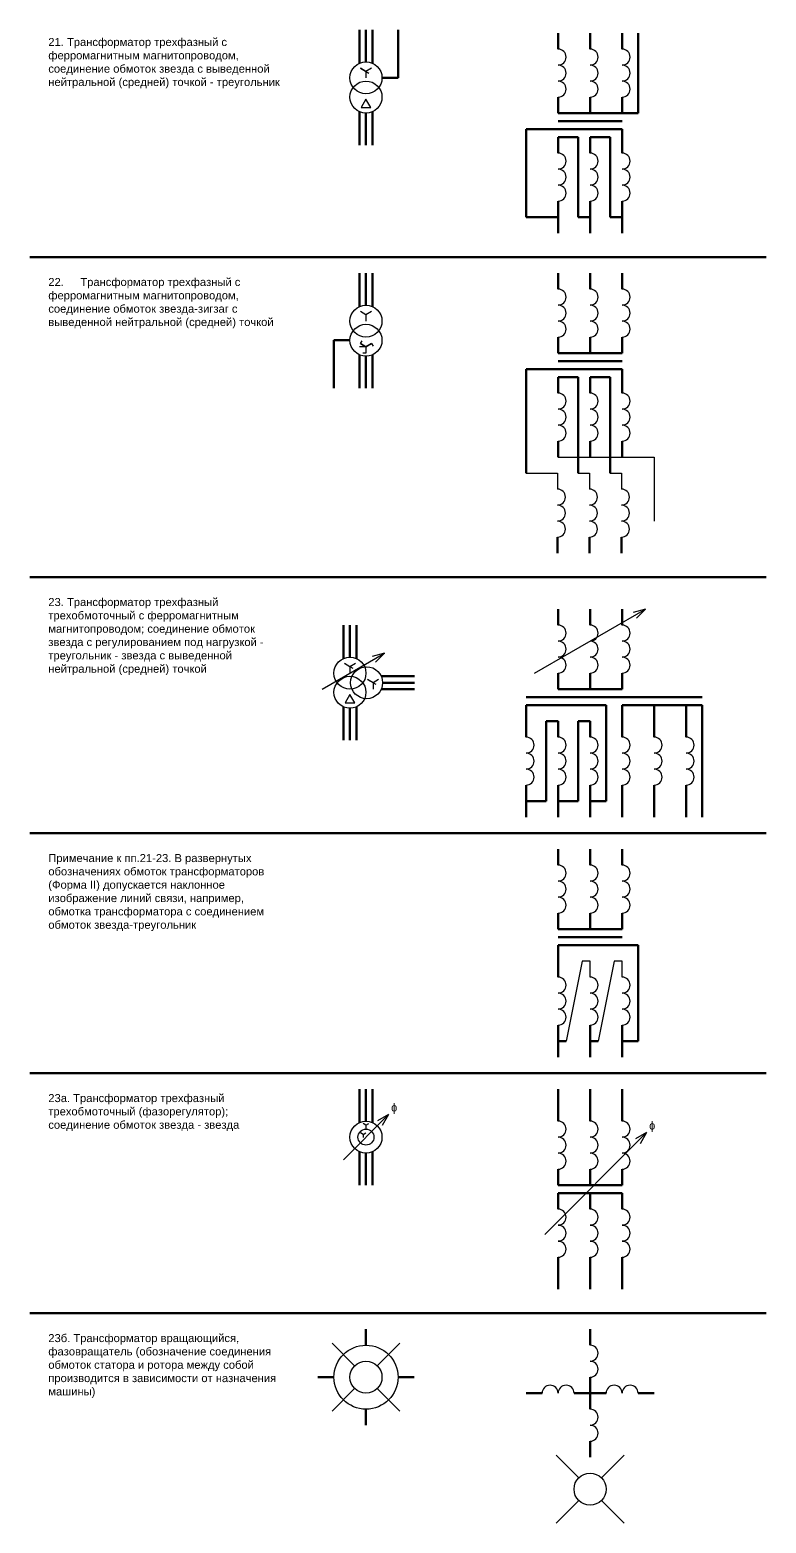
# Model space of a CAD drawing. Header units: millimetres. Extents: x 2750 to 14339, y 845 to 4295.
# Drawn here: x 12841 to 13071, y 1262.4 to 1729 of the extents above; entities that cross this region are included whole.
import ezdxf

# ---------------------------------------------------------------- set-up
doc = ezdxf.new("R2010")
doc.units = ezdxf.units.MM
doc.layers.add('Слой1', color=3, linetype='Continuous', lineweight=50)
doc.layers.add('толстые линии', color=1, linetype='Continuous', lineweight=211)
doc.styles.get("Standard").update_dxf_attribs({"font": 'arial.ttf'})

msp = doc.modelspace()

# ---------------------------------------------------------------- linework, layer by layer
for p, q in [((12944.27, 1717), (12946.87, 1715.5)), ((12946, 1716), (12946, 1714)), ((12946, 1707.3), (12944.5, 1704.7)), ((12944.5, 1704.7), (12947.5, 1704.7)), ((12947.5, 1704.7), (12946, 1707.3)), ((12946, 1640), (12946, 1638)), ((12946, 1630), (12944, 1630)), ((12944.27, 1631), (12944.77, 1631.87)), ((12946, 1630), (12946, 1628)), ((12946, 1630), (12946, 1628)), ((12947.73, 1631), (12948.23, 1630.13)), ((12946, 1628), (12945, 1628)), ((13006, 1595.5), (13036, 1595.5)), ((13036, 1595.5), (13036, 1575.5)), ((12996, 1590.5), (13005.8, 1590.5)), ((13005.8, 1590.5), (13005.8, 1585.5)), ((13012.25, 1590.5), (13015.8, 1590.5)), ((13015.8, 1590.5), (13015.8, 1585.5)), ((13022.25, 1590.5), (13025.8, 1590.5)), ((13025.8, 1590.5), (13025.8, 1585.5)), ((12998.68, 1528), (13033.32, 1548)), ((13033.32, 1548), (13029.46, 1546.96)), ((13033.32, 1548), (13030.49, 1545.17)), ((12932.34, 1523), (12951.83, 1534.25)), ((12939.27, 1531), (12941.87, 1529.5)), ((12951.83, 1534.25), (12947.96, 1533.21)), ((12951.83, 1534.25), (12949, 1531.42)), ((12941, 1530), (12941, 1528)), ((12946.46, 1526), (12949.06, 1524.5)), ((12941, 1521.3), (12939.5, 1518.7)), ((12942.5, 1518.7), (12941, 1521.3)), ((12948.2, 1525), (12948.2, 1523)), ((12939.5, 1518.7), (12942.5, 1518.7)), ((13013.5, 1438), (13008.5, 1413)), ((13016, 1438), (13013.5, 1438)), ((13016, 1433), (13016, 1438)), ((13023.5, 1438), (13018.5, 1413)), ((13026, 1438), (13023.5, 1438)), ((13026, 1433), (13026, 1438)), ((12938.93, 1375.93), (12953.07, 1390.07)), ((12946, 1386.75), (12945.13, 1387.25)), ((12946, 1386.75), (12946.87, 1387.25)), ((12946, 1386.75), (12946, 1385.75)), ((12953.07, 1390.07), (12949.61, 1388.07)), ((12953.07, 1390.07), (12951.07, 1386.61)), ((12945.12, 1383.88), (12944.25, 1384.38)), ((12945.12, 1383.88), (12945.98, 1384.38)), ((12945.12, 1383.88), (12945.12, 1382.88)), ((13001.86, 1352.61), (13033.68, 1384.43)), ((13033.68, 1384.43), (13030.21, 1382.43)), ((13033.68, 1384.43), (13031.68, 1380.96)), ((12942.46, 1311.54), (12935.39, 1318.61)), ((12949.54, 1311.54), (12956.61, 1318.61)), ((12935.39, 1297.39), (12942.46, 1304.46)), ((12956.61, 1297.39), (12949.54, 1304.46)), ((13012.46, 1276.54), (13005.39, 1283.61)), ((13019.54, 1276.54), (13026.61, 1283.61)), ((13005.39, 1262.39), (13012.46, 1269.46)), ((13026.61, 1262.39), (13019.54, 1269.46))]:
    msp.add_line(p, q)
for points in [[(12947.73, 1717), (12946, 1716), (12944.27, 1717)], [(12947.73, 1641), (12946, 1640), (12944.27, 1641)], [(12944.27, 1631), (12946, 1630), (12947.73, 1631)], [(12947.73, 1631), (12946, 1630), (12944.27, 1631)], [(12942.73, 1531), (12941, 1530), (12939.27, 1531)], [(12949.93, 1526), (12948.2, 1525), (12946.46, 1526)]]:
    msp.add_lwpolyline(points)
for centre, radius in [((12946, 1714), 5), ((12946, 1708), 5), ((12946, 1638), 5), ((12946, 1632), 5), ((12941, 1528), 5), ((12941, 1522), 5), ((12946.2, 1525), 5), ((12946, 1383), 5), ((12946, 1383), 2.5), ((12946, 1308), 10), ((12946, 1308), 5), ((13016, 1273), 5)]:
    msp.add_circle(centre, radius)
for centre, start, end in [((13006, 1720.5), 270, 90), ((13016, 1720.5), 270, 90), ((13026, 1720.5), 270, 90), ((13006, 1715.5), 270, 90), ((13016, 1715.5), 270, 90), ((13026, 1715.5), 270, 90), ((13006, 1710.5), 270, 90), ((13016, 1710.5), 270, 90), ((13026, 1710.5), 270, 90), ((13006, 1688), 270, 90), ((13016, 1688), 270, 90), ((13026, 1688), 270, 90), ((13006, 1683), 270, 90), ((13016, 1683), 270, 90), ((13026, 1683), 270, 90), ((13006, 1678), 270, 90), ((13016, 1678), 270, 90), ((13026, 1678), 270, 90), ((13006, 1645.5), 270, 90), ((13016, 1645.5), 270, 90), ((13026, 1645.5), 270, 90), ((13006, 1640.5), 270, 90), ((13016, 1640.5), 270, 90), ((13026, 1640.5), 270, 90), ((13006, 1635.5), 270, 90), ((13016, 1635.5), 270, 90), ((13026, 1635.5), 270, 90), ((13006, 1613), 270, 90), ((13016, 1613), 270, 90), ((13026, 1613), 270, 90), ((13006, 1608), 270, 90), ((13016, 1608), 270, 90), ((13026, 1608), 270, 90), ((13006, 1603), 270, 90), ((13016, 1603), 270, 90), ((13026, 1603), 270, 90), ((13005.8, 1583), 270, 90), ((13015.8, 1583), 270, 90), ((13025.8, 1583), 270, 90), ((13005.8, 1578), 270, 90), ((13015.8, 1578), 270, 90), ((13025.8, 1578), 270, 90), ((13005.8, 1573), 270, 90), ((13015.8, 1573), 270, 90), ((13025.8, 1573), 270, 90), ((13006, 1540.5), 270, 90), ((13016, 1540.5), 270, 90), ((13026, 1540.5), 270, 90), ((13006, 1535.5), 270, 90), ((13016, 1535.5), 270, 90), ((13026, 1535.5), 270, 90), ((13006, 1530.5), 270, 90), ((13016, 1530.5), 270, 90), ((13026, 1530.5), 270, 90), ((12996, 1505.5), 270, 90), ((13006, 1505.5), 270, 90), ((13016, 1505.5), 270, 90), ((13026, 1505.5), 270, 90), ((13036, 1505.5), 270, 90), ((13046, 1505.5), 270, 90), ((12996, 1500.5), 270, 90), ((13006, 1500.5), 270, 90), ((13016, 1500.5), 270, 90), ((13026, 1500.5), 270, 90), ((13036, 1500.5), 270, 90), ((13046, 1500.5), 270, 90), ((12996, 1495.5), 270, 90), ((13006, 1495.5), 270, 90), ((13016, 1495.5), 270, 90), ((13026, 1495.5), 270, 90), ((13036, 1495.5), 270, 90), ((13046, 1495.5), 270, 90), ((13006, 1465.5), 270, 90), ((13016, 1465.5), 270, 90), ((13026, 1465.5), 270, 90), ((13006, 1460.5), 270, 90), ((13016, 1460.5), 270, 90), ((13026, 1460.5), 270, 90), ((13006, 1455.5), 270, 90), ((13016, 1455.5), 270, 90), ((13026, 1455.5), 270, 90), ((13006, 1430.5), 270, 90), ((13016, 1430.5), 270, 90), ((13026, 1430.5), 270, 90), ((13006, 1425.5), 270, 90), ((13016, 1425.5), 270, 90), ((13026, 1425.5), 270, 90), ((13006, 1420.5), 270, 90), ((13016, 1420.5), 270, 90), ((13026, 1420.5), 270, 90), ((13006, 1385.5), 270, 90), ((13016, 1385.5), 270, 90), ((13026, 1385.5), 270, 90), ((13006, 1380.5), 270, 90), ((13016, 1380.5), 270, 90), ((13026, 1380.5), 270, 90), ((13006, 1375.5), 270, 90), ((13016, 1375.5), 270, 90), ((13026, 1375.5), 270, 90), ((13006, 1358), 270, 90), ((13016, 1358), 270, 90), ((13026, 1358), 270, 90), ((13006, 1353), 270, 90), ((13016, 1353), 270, 90), ((13026, 1353), 270, 90), ((13006, 1348), 270, 90), ((13016, 1348), 270, 90), ((13026, 1348), 270, 90), ((13016, 1315.5), 270, 90), ((13016, 1310.5), 270, 90), ((13003.5, 1303), 0, 180), ((13008.5, 1303), 0, 180), ((13023.5, 1303), 0, 180), ((13028.5, 1303), 0, 180), ((13016, 1295.5), 270, 90), ((13016, 1290.5), 270, 90)]:
    msp.add_arc(centre, 2.5, start, end)
at = {"layer": 'Слой1'}
for p, q in [((12841, 1658), (13071, 1658)), ((12841, 1558), (13071, 1558)), ((12841, 1478), (13071, 1478)), ((12841, 1403), (13071, 1403)), ((12841, 1328), (13071, 1328))]:
    msp.add_line(p, q, dxfattribs=at)
at = {"layer": 'толстые линии'}
for p, q in [((12944, 1729), (12944, 1718.58)), ((12946, 1719), (12946, 1729)), ((12948, 1729), (12948, 1718.58)), ((12956, 1714), (12956, 1729)), ((13006, 1723), (13006, 1728)), ((13016, 1723), (13016, 1728)), ((13026, 1723), (13026, 1728)), ((13031, 1703), (13031, 1728)), ((12951, 1714), (12956, 1714)), ((13006, 1703), (13006, 1708)), ((13016, 1703), (13016, 1708)), ((13026, 1703), (13026, 1708)), ((12944, 1693), (12944, 1703.42)), ((12948, 1693), (12948, 1703.42)), ((12946, 1703), (12946, 1693)), ((13006, 1703), (13026, 1703)), ((13006, 1700.5), (13026, 1700.5)), ((13026, 1703), (13031, 1703)), ((12996, 1698), (13026, 1698)), ((12996, 1698), (12996, 1670.5)), ((13006, 1695.5), (13006, 1690.5)), ((13006, 1695.5), (13012.25, 1695.5)), ((13012.25, 1670.5), (13012.25, 1695.5)), ((13016, 1695.5), (13016, 1690.5)), ((13016, 1695.5), (13022.25, 1695.5)), ((13022.25, 1670.5), (13022.25, 1695.5)), ((13026, 1698), (13026, 1693)), ((13026, 1695.5), (13026, 1690.5)), ((13006, 1675.5), (13006, 1670.5)), ((13016, 1675.5), (13016, 1670.5)), ((13026, 1675.5), (13026, 1670.5)), ((12996, 1670.5), (13006, 1670.5)), ((13006, 1670.5), (13006, 1665.5)), ((13012.25, 1670.5), (13016, 1670.5)), ((13016, 1670.5), (13016, 1665.5)), ((13022.25, 1670.5), (13026, 1670.5)), ((13026, 1670.5), (13026, 1665.5)), ((12944, 1653), (12944, 1642.58)), ((12946, 1643), (12946, 1653)), ((12948, 1653), (12948, 1642.58)), ((13006, 1648), (13006, 1653)), ((13016, 1648), (13016, 1653)), ((13026, 1648), (13026, 1653)), ((12936, 1632), (12941, 1632)), ((12936, 1617), (12936, 1632)), ((13006, 1628), (13006, 1633)), ((13016, 1628), (13016, 1633)), ((13026, 1628), (13026, 1633)), ((12944, 1617), (12944, 1627.42)), ((12946, 1627), (12946, 1617)), ((12948, 1617), (12948, 1627.42)), ((13006, 1628), (13026, 1628)), ((13006, 1625.5), (13026, 1625.5)), ((12996, 1623), (13026, 1623)), ((12996, 1623), (12996, 1590.5)), ((13006, 1620.5), (13006, 1615.5)), ((13006, 1620.5), (13012.25, 1620.5)), ((13012.25, 1590.5), (13012.25, 1620.5)), ((13016, 1620.5), (13016, 1615.5)), ((13016, 1620.5), (13022.25, 1620.5)), ((13022.25, 1590.5), (13022.25, 1620.5)), ((13026, 1623), (13026, 1618)), ((13026, 1620.5), (13026, 1615.5)), ((13006, 1600.5), (13006, 1595.5)), ((13016, 1600.5), (13016, 1595.5)), ((13026, 1600.5), (13026, 1595.5)), ((13005.8, 1570.5), (13005.8, 1565.5)), ((13015.8, 1570.5), (13015.8, 1565.5)), ((13025.8, 1570.5), (13025.8, 1565.5)), ((13006, 1543), (13006, 1548)), ((13016, 1543), (13016, 1548)), ((13026, 1543), (13026, 1548)), ((12939, 1543), (12939, 1532.58)), ((12941, 1533), (12941, 1543)), ((12943, 1543), (12943, 1532.58)), ((12961.2, 1527), (12950.78, 1527)), ((13006, 1523), (13006, 1528)), ((13016, 1523), (13016, 1528)), ((13026, 1523), (13026, 1528)), ((12961.2, 1523), (12950.78, 1523)), ((12951.2, 1525), (12961.2, 1525)), ((13006, 1523), (13026, 1523)), ((12939, 1507), (12939, 1517.42)), ((12941, 1517), (12941, 1507)), ((12943, 1507), (12943, 1517.42)), ((12996, 1520.5), (13051, 1520.5)), ((13021, 1518), (12996, 1518)), ((12996, 1518), (12996, 1513)), ((13021, 1513), (13021, 1518)), ((13026, 1513), (13026, 1518)), ((13026, 1518), (13051, 1518)), ((13036, 1513), (13036, 1518)), ((13046, 1513), (13046, 1518)), ((13051, 1518), (13051, 1483)), ((12996, 1513), (12996, 1508)), ((13002.25, 1488), (13002.25, 1513)), ((13002.25, 1513), (13006, 1513)), ((13006, 1513), (13006, 1508)), ((13012.25, 1488), (13012.25, 1513)), ((13012.25, 1513), (13016, 1513)), ((13016, 1513), (13016, 1508)), ((13021, 1488), (13021, 1513)), ((13026, 1508), (13026, 1513)), ((13036, 1508), (13036, 1513)), ((13046, 1508), (13046, 1513)), ((12996, 1493), (12996, 1488)), ((13006, 1493), (13006, 1488)), ((13016, 1493), (13016, 1488)), ((13026, 1488), (13026, 1493)), ((13036, 1488), (13036, 1493)), ((13046, 1488), (13046, 1493)), ((12996, 1488), (12996, 1483)), ((13002.25, 1488), (12996, 1488)), ((13006, 1488), (13006, 1483)), ((13012.25, 1488), (13006, 1488)), ((13016, 1488), (13016, 1483)), ((13016, 1488), (13021, 1488)), ((13026, 1488), (13026, 1483)), ((13036, 1488), (13036, 1483)), ((13046, 1488), (13046, 1483)), ((13006, 1468), (13006, 1473)), ((13016, 1468), (13016, 1473)), ((13026, 1468), (13026, 1473)), ((13006, 1448), (13006, 1453)), ((13016, 1448), (13016, 1453)), ((13026, 1448), (13026, 1453)), ((13006, 1448), (13026, 1448)), ((13006, 1445.5), (13026, 1445.5)), ((13006, 1443), (13031, 1443)), ((13006, 1443), (13006, 1433)), ((13031, 1443), (13031, 1413)), ((13006, 1418), (13006, 1408)), ((13016, 1418), (13016, 1408)), ((13026, 1418), (13026, 1408)), ((13006, 1413), (13008.5, 1413)), ((13016, 1413), (13018.5, 1413)), ((13031, 1413), (13026, 1413)), ((12944, 1398), (12944, 1387.58)), ((12946, 1388), (12946, 1398)), ((12948, 1398), (12948, 1387.58)), ((13006, 1388), (13006, 1398)), ((13016, 1388), (13016, 1398)), ((13026, 1388), (13026, 1398)), ((12944, 1368), (12944, 1378.42)), ((12946, 1378), (12946, 1368)), ((12948, 1368), (12948, 1378.42)), ((13006, 1368), (13006, 1373)), ((13016, 1368), (13016, 1373)), ((13026, 1368), (13026, 1373)), ((13006, 1368), (13026, 1368)), ((13006, 1365.5), (13026, 1365.5)), ((13006, 1365.5), (13006, 1360.5)), ((13016, 1365.5), (13016, 1360.5)), ((13026, 1365.5), (13026, 1360.5)), ((13006, 1345.5), (13006, 1335.5)), ((13016, 1345.5), (13016, 1335.5)), ((13026, 1345.5), (13026, 1335.5)), ((12946, 1318), (12946, 1323)), ((13016, 1318), (13016, 1323)), ((12936, 1308), (12931, 1308)), ((12956, 1308), (12961, 1308)), ((13016, 1303), (13016, 1308)), ((13001, 1303), (12996, 1303)), ((13016, 1303), (13011, 1303)), ((13016, 1298), (13016, 1303)), ((13021, 1303), (13016, 1303)), ((13036, 1303), (13031, 1303)), ((12946, 1298), (12946, 1293)), ((13016, 1283), (13016, 1288))]:
    msp.add_line(p, q, dxfattribs=at)

# ---------------------------------------------------------------- texts
at = {"layer": 'Слой1', "char_height": 2.5, "attachment_point": 1}
for s, width, heights, insert in [('21. Трансформатор трехфазный с ферромагнитным магнитопроводом, соединение обмоток звезда с выведенной нейтральной (средней) точкой - треугольник', 73.0489, [21.94], (12846.76, 1726.46)), ('22.^IТрансформатор трехфазный с ферромагнитным магнитопроводом, соединение обмоток звезда-зигзаг с выведенной нейтральной (средней) точкой', 73.0489, [21.94], (12846.76, 1651.46)), ('23. Трансформатор трехфазный трехобмоточный с ферромагнитным магнитопроводом; соединение обмоток звезда с регулированием под нагрузкой - треугольник - звезда с выведенной нейтральной (средней) точкой', 73.0489, [32.64], (12846.76, 1551.46)), ('Примечание к пп.21-23. В развернутых обозначениях обмоток трансформаторов (Форма II) допускается наклонное изображение линий связи, например, обмотка трансформатора с соединением обмоток звезда-треугольник', 73.0489, [32.64], (12846.76, 1471.46)), ('23а. Трансформатор трехфазный трехобмоточный (фазорегулятор); соединение обмоток звезда - звезда', 73.0489, [32.64], (12846.76, 1396.46)), ('ɸ', 2.5, [5.28], (12953.84, 1393.53)), ('ɸ', 2.5, [5.28], (13034.44, 1387.89)), ('23б. Трансформатор вращающийся, фазовращатель (обозначение соединения обмоток статора и ротора между собой производится в зависимости от назначения машины)', 73.0489, [22.4], (12846.76, 1321.46))]:
    msp.add_mtext_dynamic_manual_height_columns(s, width=width, gutter_width=12.5, heights=heights, dxfattribs=dict(at, insert=insert))

doc.saveas('drawing.dxf')
